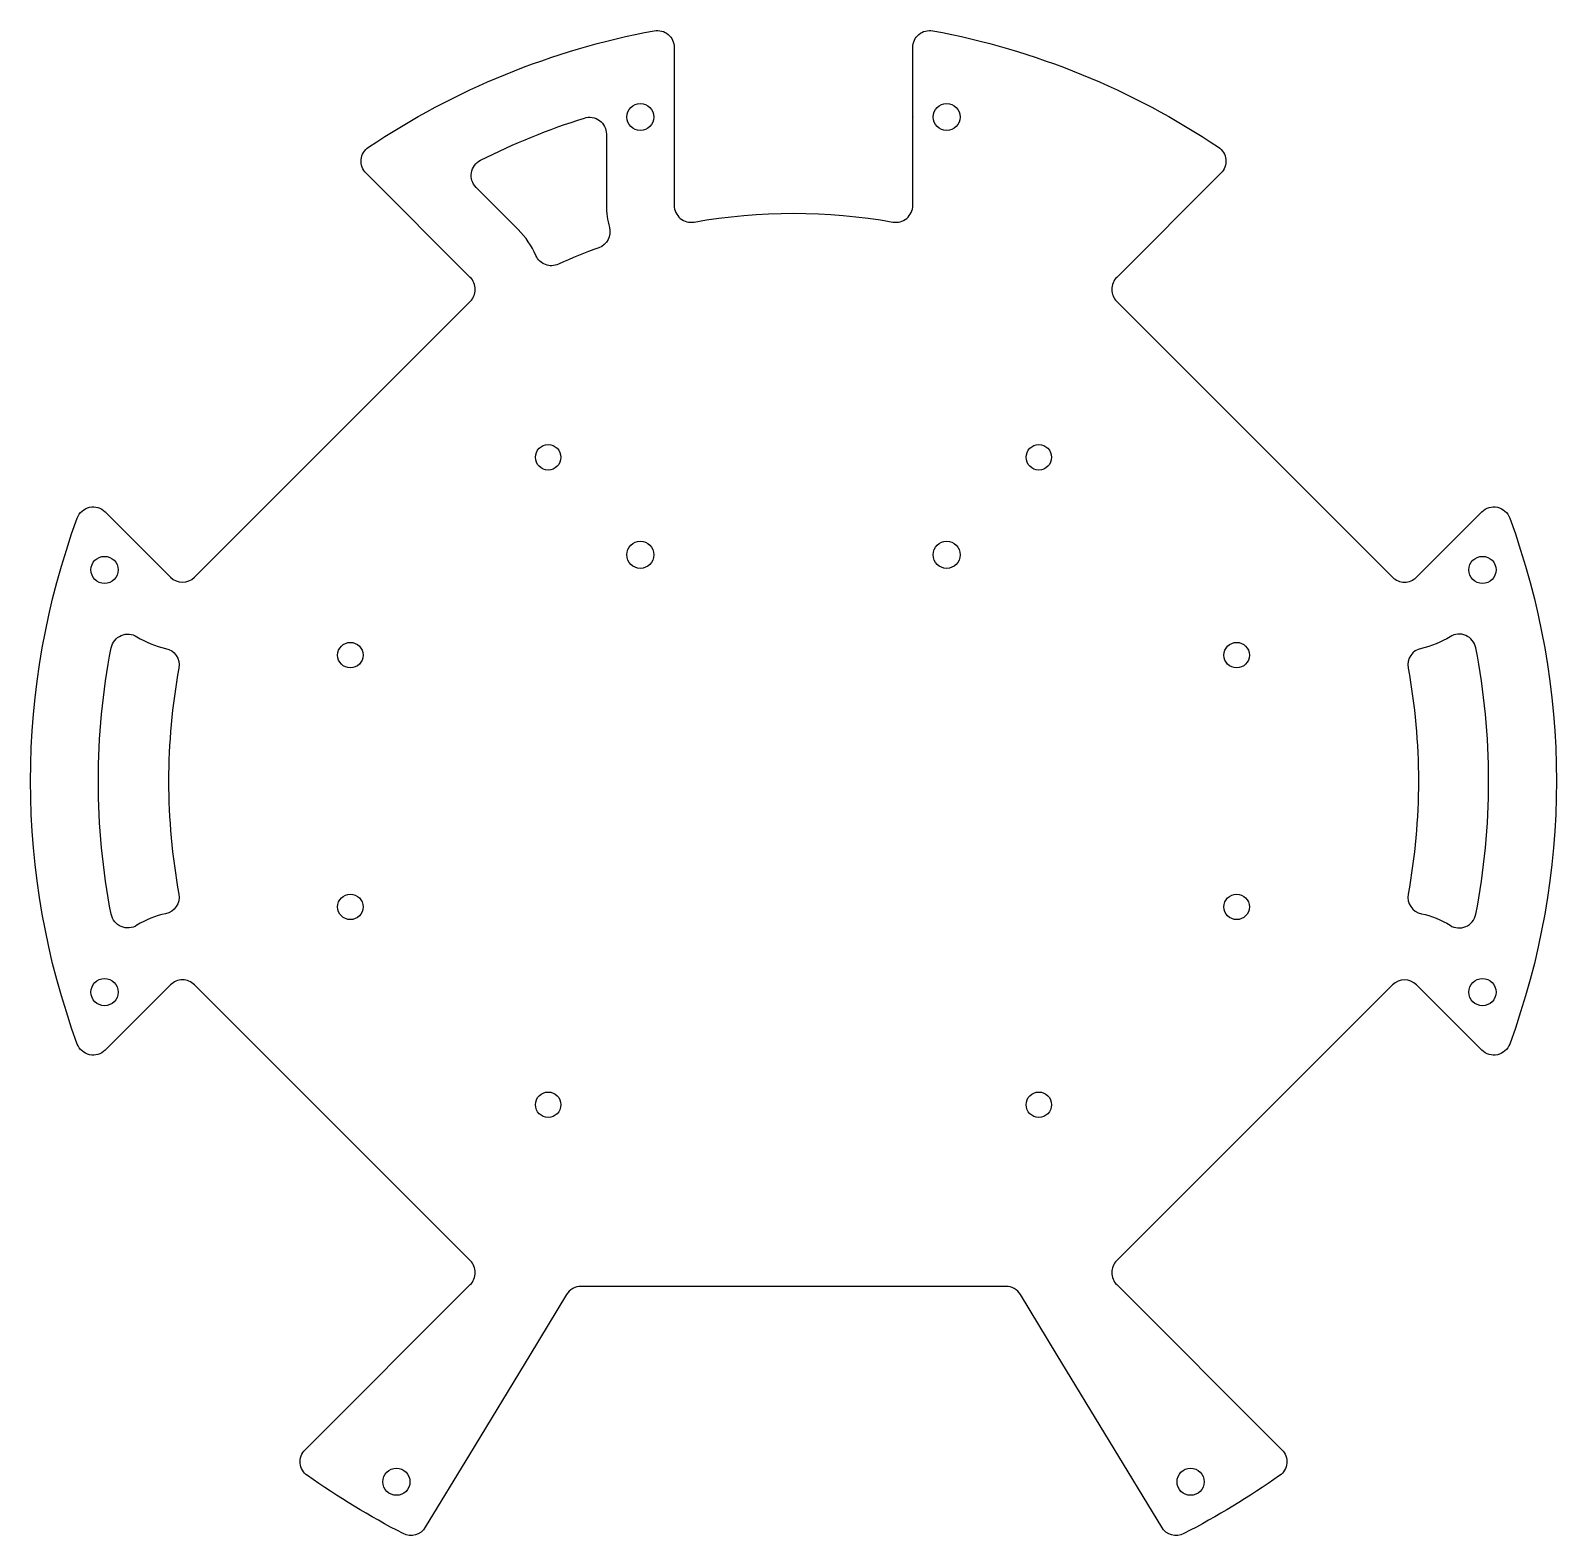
# Model space of a CAD drawing. Header units: millimetres. Extents: x -90 to 90, y -89 to 89.
import ezdxf

# ---------------------------------------------------------------- set-up
doc = ezdxf.new("R2010")
doc.units = ezdxf.units.MM
doc.layers.get('0').update_dxf_attribs({"linetype": 'CONTINUOUS'})

msp = doc.modelspace()

# ---------------------------------------------------------------- linework, layer by layer
for points in [[(-73.49, -24.04), (-81.19, -31.75, -0.547696), (-84.48, -31.02, -0.17779), (-84.48, 31.02, -0.547696), (-81.19, 31.75), (-73.49, 24.04, 0.414213), (-70.66, 24.04), (-38.13, 56.57, 0.414214), (-38.13, 59.4), (-50.42, 71.68, -0.472498), (-50.12, 74.76, -0.102092), (-16.43, 88.49, -0.469076), (-14.07, 86.52), (-14.07, 78.32), (-14.07, 67.9, 0.466723), (-11.72, 65.93, -0.088176), (11.72, 65.93, 0.466723), (14.07, 67.9), (14.07, 78.32), (14.07, 86.52, -0.469076), (16.43, 88.49, -0.102092), (50.12, 74.76, -0.472497), (50.42, 71.68), (38.13, 59.4, 0.414214), (38.13, 56.57), (70.66, 24.04, 0.414214), (73.49, 24.04), (81.19, 31.75, -0.547696), (84.48, 31.02, -0.17779), (84.48, -31.02, -0.5477), (81.19, -31.75), (73.49, -24.04, 0.414207), (70.66, -24.04), (38.13, -56.57, 0.414215), (38.13, -59.4), (57.61, -78.87, -0.466365), (57.34, -81.93, -0.033018), (46.06, -88.76, -0.394818), (43.43, -88.02), (31.1, -67.7), (26.77, -60.57, 0.262136), (25.06, -59.61), (0, -59.61), (-25.06, -59.61, 0.262136), (-26.77, -60.57), (-31.1, -67.7), (-38.23, -79.45), (-43.43, -88.02, -0.394818), (-46.06, -88.76, -0.033018), (-57.34, -81.93, -0.466366), (-57.61, -78.87), (-38.13, -59.4, 0.414214), (-38.13, -56.57), (-70.66, -24.04, 0.414214)], [(-22.97, 62.9, 0.019163), (-27.72, 60.96, -0.418811), (-30.38, 61.98, 0.09385), (-32.47, 65.05), (-37.44, 70.02, -0.51083), (-36.92, 73.22, -0.040402), (-24.67, 78.2, -0.506827), (-22.07, 76.29), (-22.07, 67.9, 0.065848), (-21.72, 65.3, -0.388923)], [(-80.48, 15.72, -0.52854), (-77.44, 17.02, 0.091872), (-74.06, 15.65, -0.408783), (-72.5, 13.33, 0.091194), (-72.5, -13.33, -0.408784), (-74.06, -15.65, 0.091872), (-77.44, -17.02, -0.528539), (-80.48, -15.72, -0.096721)], [(74.06, 15.65, 0.408783), (72.5, 13.33, -0.091194), (72.5, -13.33, 0.408784), (74.06, -15.65, -0.091872), (77.44, -17.02, 0.528539), (80.48, -15.72, 0.096721), (80.48, 15.72, 0.52854), (77.44, 17.02, -0.091872)]]:
    msp.add_lwpolyline(points, format="xyb", close=True)
for centre, radius in [((-18.07, 78.32), 1.6), ((18.07, 78.32), 1.6), ((-28.94, 38.18), 1.5), ((28.94, 38.18), 1.5), ((-18.07, 26.68), 1.6), ((-18.07, 26.68), 1.6), ((18.07, 26.68), 1.6), ((18.07, 26.68), 1.6), ((-81.27, 24.9), 1.6), ((81.27, 24.9), 1.6), ((-52.27, 14.85), 1.5), ((52.27, 14.85), 1.5), ((-52.27, -14.85), 1.5), ((52.27, -14.85), 1.5), ((-81.27, -24.9), 1.6), ((81.27, -24.9), 1.6), ((-28.94, -38.18), 1.5), ((28.94, -38.18), 1.5), ((-46.84, -82.65), 1.6), ((46.84, -82.65), 1.6)]:
    msp.add_circle(centre, radius)
msp.add_arc((18.07, 78.32), 4, 179.7907, 180.2093)

doc.saveas('drawing.dxf')
